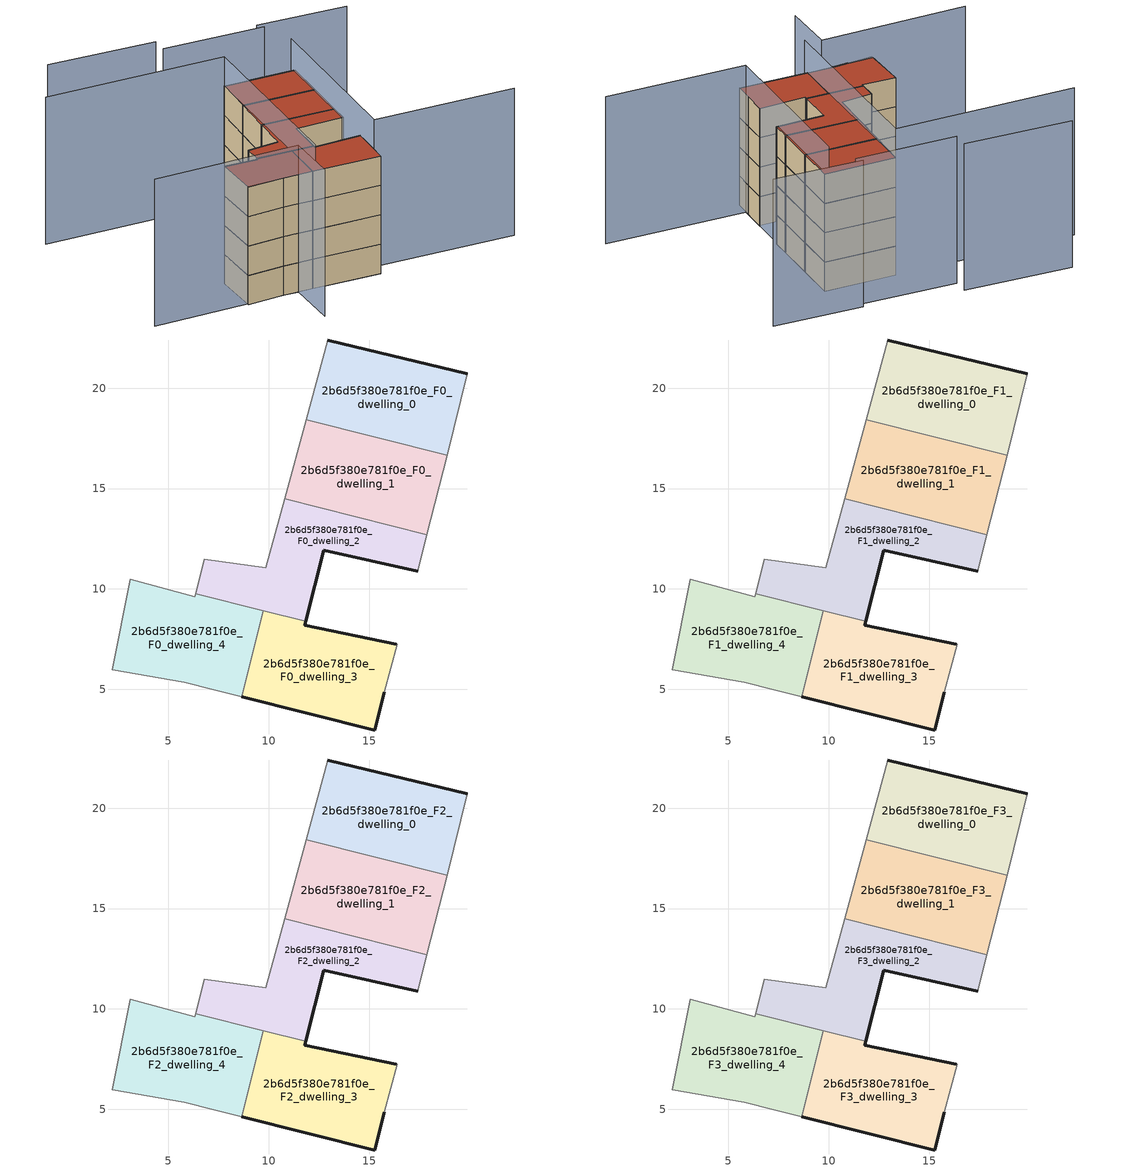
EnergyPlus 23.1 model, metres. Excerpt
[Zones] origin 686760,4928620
2b6d5f380e781f0e_F0_dwelling_0
 floor ground (EU_floor_Construction): 18.88,16.67 19.9,20.71 12.95,22.4 11.86,18.44 z0
 wall outside (EU_wall_Construction): 12.95,22.4 19.9,20.71 z0:3
 wall adiabatic (EU_wall_Construction): 11.86,18.44 12.95,22.4 / 19.9,20.71 18.88,16.67 z0:3
 wall to 2b6d5f380e781f0e_F0_dwelling_1 (EU_wall_Construction): 18.88,16.67 11.86,18.44 z0:3
2b6d5f380e781f0e_F0_dwelling_1
 floor ground (EU_floor_Construction): 17.88,12.7 18.88,16.67 11.86,18.44 10.78,14.49 z0
 wall adiabatic (EU_wall_Construction): 10.78,14.49 11.86,18.44 / 18.88,16.67 17.88,12.7 z0:3
 wall to 2b6d5f380e781f0e_F0_dwelling_2 (EU_wall_Construction): 17.88,12.7 10.78,14.49 z0:3
2b6d5f380e781f0e_F0_dwelling_2
 floor ground (EU_floor_Construction): 17.42,10.88 17.88,12.7 10.78,14.49 9.84,11.05 6.78,11.48 6.36,9.77 11.85,8.39 12.73,11.93 z0
 wall outside (EU_wall_Construction): 17.42,10.88 12.73,11.93 11.85,8.39 z0:3
 wall adiabatic (EU_wall_Construction): 17.88,12.7 17.42,10.88 / 6.36,9.77 6.78,11.48 9.84,11.05 10.78,14.49 z0:3
 wall to 2b6d5f380e781f0e_F0_dwelling_4 (EU_wall_Construction): 9.72,8.92 6.36,9.77 z0:3
 wall to 2b6d5f380e781f0e_F0_dwelling_3 (EU_wall_Construction): 11.85,8.39 9.73,8.92 z0:3
2b6d5f380e781f0e_F0_dwelling_3
 floor ground (EU_floor_Construction): 15.27,2.97 15.76,4.85 16.39,7.24 16.35,7.25 11.8,8.18 11.85,8.39 9.72,8.92 8.64,4.64 z0
 wall outside (EU_wall_Construction): 15.76,4.85 15.27,2.97 8.64,4.64 / 11.85,8.39 11.8,8.18 16.35,7.25 z0:3
 wall adiabatic (EU_wall_Construction): 16.35,7.25 16.39,7.24 15.76,4.85 z0:3
 wall to 2b6d5f380e781f0e_F0_dwelling_4 (EU_wall_Construction): 8.64,4.64 9.72,8.92 z0:3
2b6d5f380e781f0e_F0_dwelling_4
 floor ground (EU_floor_Construction): 8.64,4.64 9.72,8.92 6.36,9.77 6.32,9.62 3.09,10.47 2.19,5.96 5.78,5.34 7.26,4.98 z0
 wall adiabatic (EU_wall_Construction): 8.64,4.64 7.26,4.98 5.78,5.34 2.19,5.96 3.09,10.47 6.32,9.62 6.36,9.77 z0:3
2b6d5f380e781f0e_F1_dwelling_0
 floor to 2b6d5f380e781f0e_F0_dwelling_0 (EU_floor_Construction): 18.88,16.67 19.9,20.71 12.95,22.4 11.86,18.44 z3
 wall outside (EU_wall_Construction): 12.95,22.4 19.9,20.71 z3:6
 wall adiabatic (EU_wall_Construction): 11.86,18.44 12.95,22.4 / 19.9,20.71 18.88,16.67 z3:6
 wall to 2b6d5f380e781f0e_F1_dwelling_1 (EU_wall_Construction): 18.88,16.67 11.86,18.44 z3:6
2b6d5f380e781f0e_F1_dwelling_1
 floor to 2b6d5f380e781f0e_F0_dwelling_1 (EU_floor_Construction): 17.88,12.7 18.88,16.67 11.86,18.44 10.78,14.49 z3
 wall adiabatic (EU_wall_Construction): 10.78,14.49 11.86,18.44 / 18.88,16.67 17.88,12.7 z3:6
 wall to 2b6d5f380e781f0e_F1_dwelling_2 (EU_wall_Construction): 17.88,12.7 10.78,14.49 z3:6
2b6d5f380e781f0e_F1_dwelling_2
 floor to 2b6d5f380e781f0e_F0_dwelling_2 (EU_floor_Construction): 17.42,10.88 17.88,12.7 10.78,14.49 9.84,11.05 6.78,11.48 6.36,9.77 11.85,8.39 12.73,11.93 z3
 wall outside (EU_wall_Construction): 17.42,10.88 12.73,11.93 11.85,8.39 z3:6
 wall adiabatic (EU_wall_Construction): 17.88,12.7 17.42,10.88 / 6.36,9.77 6.78,11.48 9.84,11.05 10.78,14.49 z3:6
 wall to 2b6d5f380e781f0e_F1_dwelling_4 (EU_wall_Construction): 9.72,8.92 6.36,9.77 z3:6
 wall to 2b6d5f380e781f0e_F1_dwelling_3 (EU_wall_Construction): 11.85,8.39 9.73,8.92 z3:6
2b6d5f380e781f0e_F1_dwelling_3
 floor to 2b6d5f380e781f0e_F0_dwelling_3 (EU_floor_Construction): 15.27,2.97 15.76,4.85 16.39,7.24 16.35,7.25 11.8,8.18 11.85,8.39 9.72,8.92 8.64,4.64 z3
 wall outside (EU_wall_Construction): 15.76,4.85 15.27,2.97 8.64,4.64 / 11.85,8.39 11.8,8.18 16.35,7.25 z3:6
 wall adiabatic (EU_wall_Construction): 16.35,7.25 16.39,7.24 15.76,4.85 z3:6
 wall to 2b6d5f380e781f0e_F1_dwelling_4 (EU_wall_Construction): 8.64,4.64 9.72,8.92 z3:6
2b6d5f380e781f0e_F1_dwelling_4
 floor to 2b6d5f380e781f0e_F0_dwelling_4 (EU_floor_Construction): 8.64,4.64 9.72,8.92 6.36,9.77 6.32,9.62 3.09,10.47 2.19,5.96 5.78,5.34 7.26,4.98 z3
 wall adiabatic (EU_wall_Construction): 8.64,4.64 7.26,4.98 5.78,5.34 2.19,5.96 3.09,10.47 6.32,9.62 6.36,9.77 z3:6
2b6d5f380e781f0e_F2_dwelling_0
 floor to 2b6d5f380e781f0e_F1_dwelling_0 (EU_floor_Construction): 18.88,16.67 19.9,20.71 12.95,22.4 11.86,18.44 z6
 wall outside (EU_wall_Construction): 12.95,22.4 19.9,20.71 z6:9
 wall adiabatic (EU_wall_Construction): 11.86,18.44 12.95,22.4 / 19.9,20.71 18.88,16.67 z6:9
 wall to 2b6d5f380e781f0e_F2_dwelling_1 (EU_wall_Construction): 18.88,16.67 11.86,18.44 z6:9
2b6d5f380e781f0e_F2_dwelling_1
 floor to 2b6d5f380e781f0e_F1_dwelling_1 (EU_floor_Construction): 17.88,12.7 18.88,16.67 11.86,18.44 10.78,14.49 z6
 wall adiabatic (EU_wall_Construction): 10.78,14.49 11.86,18.44 / 18.88,16.67 17.88,12.7 z6:9
 wall to 2b6d5f380e781f0e_F2_dwelling_2 (EU_wall_Construction): 17.88,12.7 10.78,14.49 z6:9
2b6d5f380e781f0e_F2_dwelling_2
 floor to 2b6d5f380e781f0e_F1_dwelling_2 (EU_floor_Construction): 17.42,10.88 17.88,12.7 10.78,14.49 9.84,11.05 6.78,11.48 6.36,9.77 11.85,8.39 12.73,11.93 z6
 wall outside (EU_wall_Construction): 17.42,10.88 12.73,11.93 11.85,8.39 z6:9
 wall adiabatic (EU_wall_Construction): 17.88,12.7 17.42,10.88 / 6.36,9.77 6.78,11.48 9.84,11.05 10.78,14.49 z6:9
 wall to 2b6d5f380e781f0e_F2_dwelling_4 (EU_wall_Construction): 9.72,8.92 6.36,9.77 z6:9
 wall to 2b6d5f380e781f0e_F2_dwelling_3 (EU_wall_Construction): 11.85,8.39 9.73,8.92 z6:9
2b6d5f380e781f0e_F2_dwelling_3
 floor to 2b6d5f380e781f0e_F1_dwelling_3 (EU_floor_Construction): 15.27,2.97 15.76,4.85 16.39,7.24 16.35,7.25 11.8,8.18 11.85,8.39 9.72,8.92 8.64,4.64 z6
 wall outside (EU_wall_Construction): 15.76,4.85 15.27,2.97 8.64,4.64 / 11.85,8.39 11.8,8.18 16.35,7.25 z6:9
 wall adiabatic (EU_wall_Construction): 16.35,7.25 16.39,7.24 15.76,4.85 z6:9
 wall to 2b6d5f380e781f0e_F2_dwelling_4 (EU_wall_Construction): 8.64,4.64 9.72,8.92 z6:9
2b6d5f380e781f0e_F2_dwelling_4
 floor to 2b6d5f380e781f0e_F1_dwelling_4 (EU_floor_Construction): 8.64,4.64 9.72,8.92 6.36,9.77 6.32,9.62 3.09,10.47 2.19,5.96 5.78,5.34 7.26,4.98 z6
 wall adiabatic (EU_wall_Construction): 8.64,4.64 7.26,4.98 5.78,5.34 2.19,5.96 3.09,10.47 6.32,9.62 6.36,9.77 z6:9
2b6d5f380e781f0e_F3_dwelling_0
 floor to 2b6d5f380e781f0e_F2_dwelling_0 (EU_floor_Construction): 18.88,16.67 19.9,20.71 12.95,22.4 11.86,18.44 z9
 wall outside (EU_wall_Construction): 12.95,22.4 19.9,20.71 z9:12
 wall adiabatic (EU_wall_Construction): 11.86,18.44 12.95,22.4 / 19.9,20.71 18.88,16.67 z9:12
 wall to 2b6d5f380e781f0e_F3_dwelling_1 (EU_wall_Construction): 18.88,16.67 11.86,18.44 z9:12
 roof outside (EU_roof_Construction): 19.9,20.71 18.88,16.67 11.86,18.44 12.95,22.4 z12
2b6d5f380e781f0e_F3_dwelling_1
 floor to 2b6d5f380e781f0e_F2_dwelling_1 (EU_floor_Construction): 17.88,12.7 18.88,16.67 11.86,18.44 10.78,14.49 z9
 wall adiabatic (EU_wall_Construction): 10.78,14.49 11.86,18.44 / 18.88,16.67 17.88,12.7 z9:12
 wall to 2b6d5f380e781f0e_F3_dwelling_2 (EU_wall_Construction): 17.88,12.7 10.78,14.49 z9:12
 roof outside (EU_roof_Construction): 18.88,16.67 17.88,12.7 10.78,14.49 11.86,18.44 z12
2b6d5f380e781f0e_F3_dwelling_2
 floor to 2b6d5f380e781f0e_F2_dwelling_2 (EU_floor_Construction): 17.42,10.88 17.88,12.7 10.78,14.49 9.84,11.05 6.78,11.48 6.36,9.77 11.85,8.39 12.73,11.93 z9
 wall outside (EU_wall_Construction): 17.42,10.88 12.73,11.93 11.85,8.39 z9:12
 wall adiabatic (EU_wall_Construction): 17.88,12.7 17.42,10.88 / 6.36,9.77 6.78,11.48 9.84,11.05 10.78,14.49 z9:12
 wall to 2b6d5f380e781f0e_F3_dwelling_4 (EU_wall_Construction): 9.72,8.92 6.36,9.77 z9:12
 wall to 2b6d5f380e781f0e_F3_dwelling_3 (EU_wall_Construction): 11.85,8.39 9.73,8.92 z9:12
 roof outside (EU_roof_Construction): 17.88,12.7 17.42,10.88 12.73,11.93 11.85,8.39 6.36,9.77 6.78,11.48 9.84,11.05 10.78,14.49 z12
2b6d5f380e781f0e_F3_dwelling_3
 floor to 2b6d5f380e781f0e_F2_dwelling_3 (EU_floor_Construction): 15.27,2.97 15.76,4.85 16.39,7.24 16.35,7.25 11.8,8.18 11.85,8.39 9.72,8.92 8.64,4.64 z9
 wall outside (EU_wall_Construction): 15.76,4.85 15.27,2.97 8.64,4.64 / 11.85,8.39 11.8,8.18 16.35,7.25 z9:12
 wall adiabatic (EU_wall_Construction): 16.35,7.25 16.39,7.24 15.76,4.85 z9:12
 wall to 2b6d5f380e781f0e_F3_dwelling_4 (EU_wall_Construction): 8.64,4.64 9.72,8.92 z9:12
 roof outside (EU_roof_Construction): 16.35,7.25 16.39,7.24 15.76,4.85 15.27,2.97 8.64,4.64 9.72,8.92 11.85,8.39 11.8,8.18 z12
2b6d5f380e781f0e_F3_dwelling_4
 floor to 2b6d5f380e781f0e_F2_dwelling_4 (EU_floor_Construction): 8.64,4.64 9.72,8.92 6.36,9.77 6.32,9.62 3.09,10.47 2.19,5.96 5.78,5.34 7.26,4.98 z9
 wall adiabatic (EU_wall_Construction): 8.64,4.64 7.26,4.98 5.78,5.34 2.19,5.96 3.09,10.47 6.32,9.62 6.36,9.77 z9:12
 roof outside (EU_roof_Construction): 9.72,8.92 8.64,4.64 7.26,4.98 5.78,5.34 2.19,5.96 3.09,10.47 6.32,9.62 6.36,9.77 z12
shading: -6.91,8.21 7.26,5.01 / 7.26,5.01 6.1,-0.16 / 29.25,0.99 15.64,4.38 / 15.64,4.38 19.84,21.23 / -4.44,26.63 12.95,22.4 / 12.95,22.4 8.5,4.08 / 19.42,24.54 9.65,27.06 / 27.7,22.85 19.12,25.2 / 10.04,28.56 -0.31,31.35 z0:15
[Building]
EU S2 Campaign: North Axis=0; Terrain=City; Solar Distribution=FullExterior
[Site:Location]
Bologna: Latitude=44.5; Longitude=11.25; Time Zone=1; Elevation=37
[SizingPeriod:WeatherFileDays]
AnnualSizingPeriod: Begin Month=1; Begin Day of Month=1; End Month=12; End Day of Month=31; Day of Week for Start Day=Monday; Use Weather File Daylight Saving Period=No; Use Weather File Rain and Snow Indicators=No
[MATERIAL]
EU_InternalMass_Material: Roughness=MediumRough; Thickness=0.1; Conductivity=1; Density=1800; Specific Heat=900; Thermal Absorptance=0.9; Solar Absorptance=0.7; Visible Absorptance=0.7
[MATERIAL:NOMASS] Roughness=MediumRough; Thermal Absorptance=0.9; Solar Absorptance=0.7; Visible Absorptance=0.7
Name | Thermal Resistance
EU_wall_NoMass | 0.781309
EU_roof_NoMass | 0.418499
EU_floor_NoMass | 0.563442
[CONSTRUCTION]
EU_wall_Construction: EU_wall_NoMass
EU_roof_Construction: EU_roof_NoMass
EU_floor_Construction: EU_floor_NoMass
EU_InternalMass_Construction: EU_InternalMass_Material
[ZONE] Type=1; Multiplier=1; Ceiling Height=autocalculate; Floor Area=autocalculate; Part of Total Floor Area=Yes
Name | Volume
2b6d5f380e781f0e_F0_dwelling_0; 2b6d5f380e781f0e_F1_dwelling_0; 2b6d5f380e781f0e_F2_dwelling_0; 2b6d5f380e781f0e_F3_dwelling_0 | 89.2939
2b6d5f380e781f0e_F0_dwelling_1; 2b6d5f380e781f0e_F1_dwelling_1; 2b6d5f380e781f0e_F2_dwelling_1; 2b6d5f380e781f0e_F3_dwelling_1 | 89.3086
2b6d5f380e781f0e_F0_dwelling_2; 2b6d5f380e781f0e_F1_dwelling_2; 2b6d5f380e781f0e_F2_dwelling_2; 2b6d5f380e781f0e_F3_dwelling_2 | 89.3196
2b6d5f380e781f0e_F0_dwelling_3; 2b6d5f380e781f0e_F1_dwelling_3; 2b6d5f380e781f0e_F2_dwelling_3; 2b6d5f380e781f0e_F3_dwelling_3 | 89.3057
2b6d5f380e781f0e_F0_dwelling_4; 2b6d5f380e781f0e_F1_dwelling_4; 2b6d5f380e781f0e_F2_dwelling_4; 2b6d5f380e781f0e_F3_dwelling_4 | 89.3027
[INTERNALMASS] Construction=EU_InternalMass_Construction
Name | Zone or ZoneList | Surface Area
2b6d5f380e781f0e_F0_dwelling_0_EU_InternalMass | 2b6d5f380e781f0e_F0_dwelling_0 | 29.7648
2b6d5f380e781f0e_F0_dwelling_1_EU_InternalMass | 2b6d5f380e781f0e_F0_dwelling_1 | 29.7696
2b6d5f380e781f0e_F0_dwelling_2_EU_InternalMass | 2b6d5f380e781f0e_F0_dwelling_2 | 29.7734
2b6d5f380e781f0e_F0_dwelling_3_EU_InternalMass | 2b6d5f380e781f0e_F0_dwelling_3 | 29.7701
2b6d5f380e781f0e_F0_dwelling_4_EU_InternalMass | 2b6d5f380e781f0e_F0_dwelling_4 | 29.769
2b6d5f380e781f0e_F1_dwelling_0_EU_InternalMass | 2b6d5f380e781f0e_F1_dwelling_0 | 29.7648
2b6d5f380e781f0e_F1_dwelling_1_EU_InternalMass | 2b6d5f380e781f0e_F1_dwelling_1 | 29.7696
2b6d5f380e781f0e_F1_dwelling_2_EU_InternalMass | 2b6d5f380e781f0e_F1_dwelling_2 | 29.7734
2b6d5f380e781f0e_F1_dwelling_3_EU_InternalMass | 2b6d5f380e781f0e_F1_dwelling_3 | 29.7701
2b6d5f380e781f0e_F1_dwelling_4_EU_InternalMass | 2b6d5f380e781f0e_F1_dwelling_4 | 29.769
2b6d5f380e781f0e_F2_dwelling_0_EU_InternalMass | 2b6d5f380e781f0e_F2_dwelling_0 | 29.7648
2b6d5f380e781f0e_F2_dwelling_1_EU_InternalMass | 2b6d5f380e781f0e_F2_dwelling_1 | 29.7696
2b6d5f380e781f0e_F2_dwelling_2_EU_InternalMass | 2b6d5f380e781f0e_F2_dwelling_2 | 29.7734
2b6d5f380e781f0e_F2_dwelling_3_EU_InternalMass | 2b6d5f380e781f0e_F2_dwelling_3 | 29.7701
2b6d5f380e781f0e_F2_dwelling_4_EU_InternalMass | 2b6d5f380e781f0e_F2_dwelling_4 | 29.769
2b6d5f380e781f0e_F3_dwelling_0_EU_InternalMass | 2b6d5f380e781f0e_F3_dwelling_0 | 29.7648
2b6d5f380e781f0e_F3_dwelling_1_EU_InternalMass | 2b6d5f380e781f0e_F3_dwelling_1 | 29.7696
2b6d5f380e781f0e_F3_dwelling_2_EU_InternalMass | 2b6d5f380e781f0e_F3_dwelling_2 | 29.7734
2b6d5f380e781f0e_F3_dwelling_3_EU_InternalMass | 2b6d5f380e781f0e_F3_dwelling_3 | 29.7701
2b6d5f380e781f0e_F3_dwelling_4_EU_InternalMass | 2b6d5f380e781f0e_F3_dwelling_4 | 29.769
[OTHEREQUIPMENT] Fuel Type=Electricity; Design Level Calculation Method=Watts/Area; Power per Zone Floor Area=1; Fraction Latent=0; Fraction Radiant=0; Fraction Lost=0; Carbon Dioxide Generation Rate=0; EndUse Subcategory=EU_Step8_InternalGains
Name | Zone or ZoneList or Space or SpaceList | Schedule
EU_Step8_InternalGain_2b6d5f380e781f0e_F0_dwelling_0_f000 | 2b6d5f380e781f0e_F0_dwelling_0 | EU_Step8_GainSchedule_2b6d5f380e781f0e_F0_dwelling_0_f000
EU_Step8_InternalGain_2b6d5f380e781f0e_F0_dwelling_1_f000 | 2b6d5f380e781f0e_F0_dwelling_1 | EU_Step8_GainSchedule_2b6d5f380e781f0e_F0_dwelling_1_f000
EU_Step8_InternalGain_2b6d5f380e781f0e_F0_dwelling_2_f000 | 2b6d5f380e781f0e_F0_dwelling_2 | EU_Step8_GainSchedule_2b6d5f380e781f0e_F0_dwelling_2_f000
EU_Step8_InternalGain_2b6d5f380e781f0e_F0_dwelling_3_f000 | 2b6d5f380e781f0e_F0_dwelling_3 | EU_Step8_GainSchedule_2b6d5f380e781f0e_F0_dwelling_3_f000
EU_Step8_InternalGain_2b6d5f380e781f0e_F0_dwelling_4_f000 | 2b6d5f380e781f0e_F0_dwelling_4 | EU_Step8_GainSchedule_2b6d5f380e781f0e_F0_dwelling_4_f000
EU_Step8_InternalGain_2b6d5f380e781f0e_F1_dwelling_0_f000 | 2b6d5f380e781f0e_F1_dwelling_0 | EU_Step8_GainSchedule_2b6d5f380e781f0e_F1_dwelling_0_f000
EU_Step8_InternalGain_2b6d5f380e781f0e_F1_dwelling_1_f000 | 2b6d5f380e781f0e_F1_dwelling_1 | EU_Step8_GainSchedule_2b6d5f380e781f0e_F1_dwelling_1_f000
EU_Step8_InternalGain_2b6d5f380e781f0e_F1_dwelling_2_f000 | 2b6d5f380e781f0e_F1_dwelling_2 | EU_Step8_GainSchedule_2b6d5f380e781f0e_F1_dwelling_2_f000
EU_Step8_InternalGain_2b6d5f380e781f0e_F1_dwelling_3_f000 | 2b6d5f380e781f0e_F1_dwelling_3 | EU_Step8_GainSchedule_2b6d5f380e781f0e_F1_dwelling_3_f000
EU_Step8_InternalGain_2b6d5f380e781f0e_F1_dwelling_4_f000 | 2b6d5f380e781f0e_F1_dwelling_4 | EU_Step8_GainSchedule_2b6d5f380e781f0e_F1_dwelling_4_f000
EU_Step8_InternalGain_2b6d5f380e781f0e_F2_dwelling_0_f000 | 2b6d5f380e781f0e_F2_dwelling_0 | EU_Step8_GainSchedule_2b6d5f380e781f0e_F2_dwelling_0_f000
EU_Step8_InternalGain_2b6d5f380e781f0e_F2_dwelling_1_f000 | 2b6d5f380e781f0e_F2_dwelling_1 | EU_Step8_GainSchedule_2b6d5f380e781f0e_F2_dwelling_1_f000
EU_Step8_InternalGain_2b6d5f380e781f0e_F2_dwelling_2_f000 | 2b6d5f380e781f0e_F2_dwelling_2 | EU_Step8_GainSchedule_2b6d5f380e781f0e_F2_dwelling_2_f000
EU_Step8_InternalGain_2b6d5f380e781f0e_F2_dwelling_3_f000 | 2b6d5f380e781f0e_F2_dwelling_3 | EU_Step8_GainSchedule_2b6d5f380e781f0e_F2_dwelling_3_f000
EU_Step8_InternalGain_2b6d5f380e781f0e_F2_dwelling_4_f000 | 2b6d5f380e781f0e_F2_dwelling_4 | EU_Step8_GainSchedule_2b6d5f380e781f0e_F2_dwelling_4_f000
EU_Step8_InternalGain_2b6d5f380e781f0e_F3_dwelling_0_f000 | 2b6d5f380e781f0e_F3_dwelling_0 | EU_Step8_GainSchedule_2b6d5f380e781f0e_F3_dwelling_0_f000
EU_Step8_InternalGain_2b6d5f380e781f0e_F3_dwelling_1_f000 | 2b6d5f380e781f0e_F3_dwelling_1 | EU_Step8_GainSchedule_2b6d5f380e781f0e_F3_dwelling_1_f000
EU_Step8_InternalGain_2b6d5f380e781f0e_F3_dwelling_2_f000 | 2b6d5f380e781f0e_F3_dwelling_2 | EU_Step8_GainSchedule_2b6d5f380e781f0e_F3_dwelling_2_f000
EU_Step8_InternalGain_2b6d5f380e781f0e_F3_dwelling_3_f000 | 2b6d5f380e781f0e_F3_dwelling_3 | EU_Step8_GainSchedule_2b6d5f380e781f0e_F3_dwelling_3_f000
EU_Step8_InternalGain_2b6d5f380e781f0e_F3_dwelling_4_f000 | 2b6d5f380e781f0e_F3_dwelling_4 | EU_Step8_GainSchedule_2b6d5f380e781f0e_F3_dwelling_4_f000
[ZONEVENTILATION:DESIGNFLOWRATE] Schedule=EU_AlwaysOn; Design Flow Rate Calculation Method=AirChanges/Hour; Air Changes per Hour=0.692607; Ventilation Type=Natural; Fan Pressure Rise=0; Fan Total Efficiency=1; Constant Term Coefficient=1; Temperature Term Coefficient=0; Velocity Term Coefficient=0; Velocity Squared Term Coefficient=0; Minimum Indoor Temperature=-100; Maximum Indoor Temperature=100; Delta Temperature=-100; Minimum Outdoor Temperature=-100; Maximum Outdoor Temperature=100; Maximum Wind Speed=40
Name | Zone or ZoneList or Space or SpaceList
EU_ConstantAir_2b6d5f380e781f0e_F0_dwelling_0 | 2b6d5f380e781f0e_F0_dwelling_0
EU_ConstantAir_2b6d5f380e781f0e_F0_dwelling_1 | 2b6d5f380e781f0e_F0_dwelling_1
EU_ConstantAir_2b6d5f380e781f0e_F0_dwelling_2 | 2b6d5f380e781f0e_F0_dwelling_2
EU_ConstantAir_2b6d5f380e781f0e_F0_dwelling_3 | 2b6d5f380e781f0e_F0_dwelling_3
EU_ConstantAir_2b6d5f380e781f0e_F0_dwelling_4 | 2b6d5f380e781f0e_F0_dwelling_4
EU_ConstantAir_2b6d5f380e781f0e_F1_dwelling_0 | 2b6d5f380e781f0e_F1_dwelling_0
EU_ConstantAir_2b6d5f380e781f0e_F1_dwelling_1 | 2b6d5f380e781f0e_F1_dwelling_1
EU_ConstantAir_2b6d5f380e781f0e_F1_dwelling_2 | 2b6d5f380e781f0e_F1_dwelling_2
EU_ConstantAir_2b6d5f380e781f0e_F1_dwelling_3 | 2b6d5f380e781f0e_F1_dwelling_3
EU_ConstantAir_2b6d5f380e781f0e_F1_dwelling_4 | 2b6d5f380e781f0e_F1_dwelling_4
EU_ConstantAir_2b6d5f380e781f0e_F2_dwelling_0 | 2b6d5f380e781f0e_F2_dwelling_0
EU_ConstantAir_2b6d5f380e781f0e_F2_dwelling_1 | 2b6d5f380e781f0e_F2_dwelling_1
EU_ConstantAir_2b6d5f380e781f0e_F2_dwelling_2 | 2b6d5f380e781f0e_F2_dwelling_2
EU_ConstantAir_2b6d5f380e781f0e_F2_dwelling_3 | 2b6d5f380e781f0e_F2_dwelling_3
EU_ConstantAir_2b6d5f380e781f0e_F2_dwelling_4 | 2b6d5f380e781f0e_F2_dwelling_4
EU_ConstantAir_2b6d5f380e781f0e_F3_dwelling_0 | 2b6d5f380e781f0e_F3_dwelling_0
EU_ConstantAir_2b6d5f380e781f0e_F3_dwelling_1 | 2b6d5f380e781f0e_F3_dwelling_1
EU_ConstantAir_2b6d5f380e781f0e_F3_dwelling_2 | 2b6d5f380e781f0e_F3_dwelling_2
EU_ConstantAir_2b6d5f380e781f0e_F3_dwelling_3 | 2b6d5f380e781f0e_F3_dwelling_3
EU_ConstantAir_2b6d5f380e781f0e_F3_dwelling_4 | 2b6d5f380e781f0e_F3_dwelling_4
[HVACTEMPLATE:THERMOSTAT] Constant Heating Setpoint=20; Constant Cooling Setpoint=50
EU_HeatOnly_2b6d5f380e781f0e_F0_dwelling_0; EU_HeatOnly_2b6d5f380e781f0e_F0_dwelling_1; EU_HeatOnly_2b6d5f380e781f0e_F0_dwelling_2; EU_HeatOnly_2b6d5f380e781f0e_F0_dwelling_3; EU_HeatOnly_2b6d5f380e781f0e_F0_dwelling_4; EU_HeatOnly_2b6d5f380e781f0e_F1_dwelling_0; EU_HeatOnly_2b6d5f380e781f0e_F1_dwelling_1; EU_HeatOnly_2b6d5f380e781f0e_F1_dwelling_2; EU_HeatOnly_2b6d5f380e781f0e_F1_dwelling_3; EU_HeatOnly_2b6d5f380e781f0e_F1_dwelling_4; EU_HeatOnly_2b6d5f380e781f0e_F2_dwelling_0; EU_HeatOnly_2b6d5f380e781f0e_F2_dwelling_1; EU_HeatOnly_2b6d5f380e781f0e_F2_dwelling_2; EU_HeatOnly_2b6d5f380e781f0e_F2_dwelling_3; EU_HeatOnly_2b6d5f380e781f0e_F2_dwelling_4; EU_HeatOnly_2b6d5f380e781f0e_F3_dwelling_0; EU_HeatOnly_2b6d5f380e781f0e_F3_dwelling_1; EU_HeatOnly_2b6d5f380e781f0e_F3_dwelling_2; EU_HeatOnly_2b6d5f380e781f0e_F3_dwelling_3; EU_HeatOnly_2b6d5f380e781f0e_F3_dwelling_4
[HVACTEMPLATE:ZONE:IDEALLOADSAIRSYSTEM] System Availability Schedule=EU_AlwaysOn; Maximum Heating Supply Air Temperature=50; Minimum Cooling Supply Air Temperature=13; Maximum Heating Supply Air Humidity Ratio=0.0156; Minimum Cooling Supply Air Humidity Ratio=0.0077; Heating Limit=NoLimit; Cooling Limit=NoLimit; Heating Availability Schedule=EU_AlwaysOn; Cooling Availability Schedule=EU_CoolingOff; Dehumidification Control Type=ConstantSensibleHeatRatio; Cooling Sensible Heat Ratio=0.7; Dehumidification Setpoint=60; Humidification Control Type=None; Humidification Setpoint=30; Outdoor Air Method=None; Outdoor Air Flow Rate per Person=0.00944; Outdoor Air Flow Rate per Zone Floor Area=0; Outdoor Air Flow Rate per Zone=0; Demand Controlled Ventilation Type=None; Outdoor Air Economizer Type=NoEconomizer; Heat Recovery Type=None; Sensible Heat Recovery Effectiveness=0.7; Latent Heat Recovery Effectiveness=0.65
Name | Template Thermostat
2b6d5f380e781f0e_F0_dwelling_0 | EU_HeatOnly_2b6d5f380e781f0e_F0_dwelling_0
2b6d5f380e781f0e_F0_dwelling_1 | EU_HeatOnly_2b6d5f380e781f0e_F0_dwelling_1
2b6d5f380e781f0e_F0_dwelling_2 | EU_HeatOnly_2b6d5f380e781f0e_F0_dwelling_2
2b6d5f380e781f0e_F0_dwelling_3 | EU_HeatOnly_2b6d5f380e781f0e_F0_dwelling_3
2b6d5f380e781f0e_F0_dwelling_4 | EU_HeatOnly_2b6d5f380e781f0e_F0_dwelling_4
2b6d5f380e781f0e_F1_dwelling_0 | EU_HeatOnly_2b6d5f380e781f0e_F1_dwelling_0
2b6d5f380e781f0e_F1_dwelling_1 | EU_HeatOnly_2b6d5f380e781f0e_F1_dwelling_1
2b6d5f380e781f0e_F1_dwelling_2 | EU_HeatOnly_2b6d5f380e781f0e_F1_dwelling_2
2b6d5f380e781f0e_F1_dwelling_3 | EU_HeatOnly_2b6d5f380e781f0e_F1_dwelling_3
2b6d5f380e781f0e_F1_dwelling_4 | EU_HeatOnly_2b6d5f380e781f0e_F1_dwelling_4
2b6d5f380e781f0e_F2_dwelling_0 | EU_HeatOnly_2b6d5f380e781f0e_F2_dwelling_0
2b6d5f380e781f0e_F2_dwelling_1 | EU_HeatOnly_2b6d5f380e781f0e_F2_dwelling_1
2b6d5f380e781f0e_F2_dwelling_2 | EU_HeatOnly_2b6d5f380e781f0e_F2_dwelling_2
2b6d5f380e781f0e_F2_dwelling_3 | EU_HeatOnly_2b6d5f380e781f0e_F2_dwelling_3
2b6d5f380e781f0e_F2_dwelling_4 | EU_HeatOnly_2b6d5f380e781f0e_F2_dwelling_4
2b6d5f380e781f0e_F3_dwelling_0 | EU_HeatOnly_2b6d5f380e781f0e_F3_dwelling_0
2b6d5f380e781f0e_F3_dwelling_1 | EU_HeatOnly_2b6d5f380e781f0e_F3_dwelling_1
2b6d5f380e781f0e_F3_dwelling_2 | EU_HeatOnly_2b6d5f380e781f0e_F3_dwelling_2
2b6d5f380e781f0e_F3_dwelling_3 | EU_HeatOnly_2b6d5f380e781f0e_F3_dwelling_3
2b6d5f380e781f0e_F3_dwelling_4 | EU_HeatOnly_2b6d5f380e781f0e_F3_dwelling_4
[SIZING:ZONE] Zone Cooling Design Supply Air Temperature Input Method=SupplyAirTemperature; Zone Cooling Design Supply Air Temperature=13; Zone Heating Design Supply Air Temperature Input Method=SupplyAirTemperature; Zone Heating Design Supply Air Temperature=50; Zone Cooling Design Supply Air Humidity Ratio=0.008; Zone Heating Design Supply Air Humidity Ratio=0.008; Cooling Design Air Flow Method=DesignDay; Cooling Design Air Flow Rate=0; Cooling Minimum Air Flow per Zone Floor Area=0.000762; Cooling Minimum Air Flow=0; Cooling Minimum Air Flow Fraction=0.2; Heating Design Air Flow Method=DesignDay; Heating Design Air Flow Rate=0; Heating Maximum Air Flow per Zone Floor Area=0.002032; Heating Maximum Air Flow=0.141576; Heating Maximum Air Flow Fraction=0.3; Account for Dedicated Outdoor Air System=No; Dedicated Outdoor Air System Control Strategy=NeutralSupplyAir; Dedicated Outdoor Air Low Setpoint Temperature for Design=autosize; Dedicated Outdoor Air High Setpoint Temperature for Design=autosize; Zone Load Sizing Method=Sensible Load Only No Latent Load; Zone Latent Cooling Design Supply Air Humidity Ratio Input Method=HumidityRatioDifference; Zone Cooling Design Supply Air Humidity Ratio Difference=0.005; Zone Latent Heating Design Supply Air Humidity Ratio Input Method=HumidityRatioDifference; Zone Humidification Design Supply Air Humidity Ratio Difference=0.005
2b6d5f380e781f0e_F0_dwelling_0; 2b6d5f380e781f0e_F0_dwelling_1; 2b6d5f380e781f0e_F0_dwelling_2; 2b6d5f380e781f0e_F0_dwelling_3; 2b6d5f380e781f0e_F0_dwelling_4; 2b6d5f380e781f0e_F1_dwelling_0; 2b6d5f380e781f0e_F1_dwelling_1; 2b6d5f380e781f0e_F1_dwelling_2; 2b6d5f380e781f0e_F1_dwelling_3; 2b6d5f380e781f0e_F1_dwelling_4; 2b6d5f380e781f0e_F2_dwelling_0; 2b6d5f380e781f0e_F2_dwelling_1; 2b6d5f380e781f0e_F2_dwelling_2; 2b6d5f380e781f0e_F2_dwelling_3; 2b6d5f380e781f0e_F2_dwelling_4; 2b6d5f380e781f0e_F3_dwelling_0; 2b6d5f380e781f0e_F3_dwelling_1; 2b6d5f380e781f0e_F3_dwelling_2; 2b6d5f380e781f0e_F3_dwelling_3; 2b6d5f380e781f0e_F3_dwelling_4
[SCHEDULE:CONSTANT]
Name | Hourly Value
EU_AlwaysOn | 1
EU_CoolingOff | 0
[SCHEDULE:FILE] Column Number=1; Rows to Skip at Top=0; Number of Hours of Data=8760; Column Separator=Comma; Interpolate to Timestep=No; Minutes per Item=60; Adjust Schedule for Daylight Savings=Yes
Name | File
EU_Step8_GainSchedule_2b6d5f380e781f0e_F0_dwelling_0_f000 | ../../schedules/2b6d5f380e781f0e/2b6d5f380e781f0e_F0_dwelling_0_f000_gain.csv
EU_Step8_GainSchedule_2b6d5f380e781f0e_F0_dwelling_1_f000 | ../../schedules/2b6d5f380e781f0e/2b6d5f380e781f0e_F0_dwelling_1_f000_gain.csv
EU_Step8_GainSchedule_2b6d5f380e781f0e_F0_dwelling_2_f000 | ../../schedules/2b6d5f380e781f0e/2b6d5f380e781f0e_F0_dwelling_2_f000_gain.csv
EU_Step8_GainSchedule_2b6d5f380e781f0e_F0_dwelling_3_f000 | ../../schedules/2b6d5f380e781f0e/2b6d5f380e781f0e_F0_dwelling_3_f000_gain.csv
EU_Step8_GainSchedule_2b6d5f380e781f0e_F0_dwelling_4_f000 | ../../schedules/2b6d5f380e781f0e/2b6d5f380e781f0e_F0_dwelling_4_f000_gain.csv
EU_Step8_GainSchedule_2b6d5f380e781f0e_F1_dwelling_0_f000 | ../../schedules/2b6d5f380e781f0e/2b6d5f380e781f0e_F1_dwelling_0_f000_gain.csv
EU_Step8_GainSchedule_2b6d5f380e781f0e_F1_dwelling_1_f000 | ../../schedules/2b6d5f380e781f0e/2b6d5f380e781f0e_F1_dwelling_1_f000_gain.csv
EU_Step8_GainSchedule_2b6d5f380e781f0e_F1_dwelling_2_f000 | ../../schedules/2b6d5f380e781f0e/2b6d5f380e781f0e_F1_dwelling_2_f000_gain.csv
EU_Step8_GainSchedule_2b6d5f380e781f0e_F1_dwelling_3_f000 | ../../schedules/2b6d5f380e781f0e/2b6d5f380e781f0e_F1_dwelling_3_f000_gain.csv
EU_Step8_GainSchedule_2b6d5f380e781f0e_F1_dwelling_4_f000 | ../../schedules/2b6d5f380e781f0e/2b6d5f380e781f0e_F1_dwelling_4_f000_gain.csv
EU_Step8_GainSchedule_2b6d5f380e781f0e_F2_dwelling_0_f000 | ../../schedules/2b6d5f380e781f0e/2b6d5f380e781f0e_F2_dwelling_0_f000_gain.csv
EU_Step8_GainSchedule_2b6d5f380e781f0e_F2_dwelling_1_f000 | ../../schedules/2b6d5f380e781f0e/2b6d5f380e781f0e_F2_dwelling_1_f000_gain.csv
EU_Step8_GainSchedule_2b6d5f380e781f0e_F2_dwelling_2_f000 | ../../schedules/2b6d5f380e781f0e/2b6d5f380e781f0e_F2_dwelling_2_f000_gain.csv
EU_Step8_GainSchedule_2b6d5f380e781f0e_F2_dwelling_3_f000 | ../../schedules/2b6d5f380e781f0e/2b6d5f380e781f0e_F2_dwelling_3_f000_gain.csv
EU_Step8_GainSchedule_2b6d5f380e781f0e_F2_dwelling_4_f000 | ../../schedules/2b6d5f380e781f0e/2b6d5f380e781f0e_F2_dwelling_4_f000_gain.csv
EU_Step8_GainSchedule_2b6d5f380e781f0e_F3_dwelling_0_f000 | ../../schedules/2b6d5f380e781f0e/2b6d5f380e781f0e_F3_dwelling_0_f000_gain.csv
EU_Step8_GainSchedule_2b6d5f380e781f0e_F3_dwelling_1_f000 | ../../schedules/2b6d5f380e781f0e/2b6d5f380e781f0e_F3_dwelling_1_f000_gain.csv
EU_Step8_GainSchedule_2b6d5f380e781f0e_F3_dwelling_2_f000 | ../../schedules/2b6d5f380e781f0e/2b6d5f380e781f0e_F3_dwelling_2_f000_gain.csv
EU_Step8_GainSchedule_2b6d5f380e781f0e_F3_dwelling_3_f000 | ../../schedules/2b6d5f380e781f0e/2b6d5f380e781f0e_F3_dwelling_3_f000_gain.csv
EU_Step8_GainSchedule_2b6d5f380e781f0e_F3_dwelling_4_f000 | ../../schedules/2b6d5f380e781f0e/2b6d5f380e781f0e_F3_dwelling_4_f000_gain.csv
